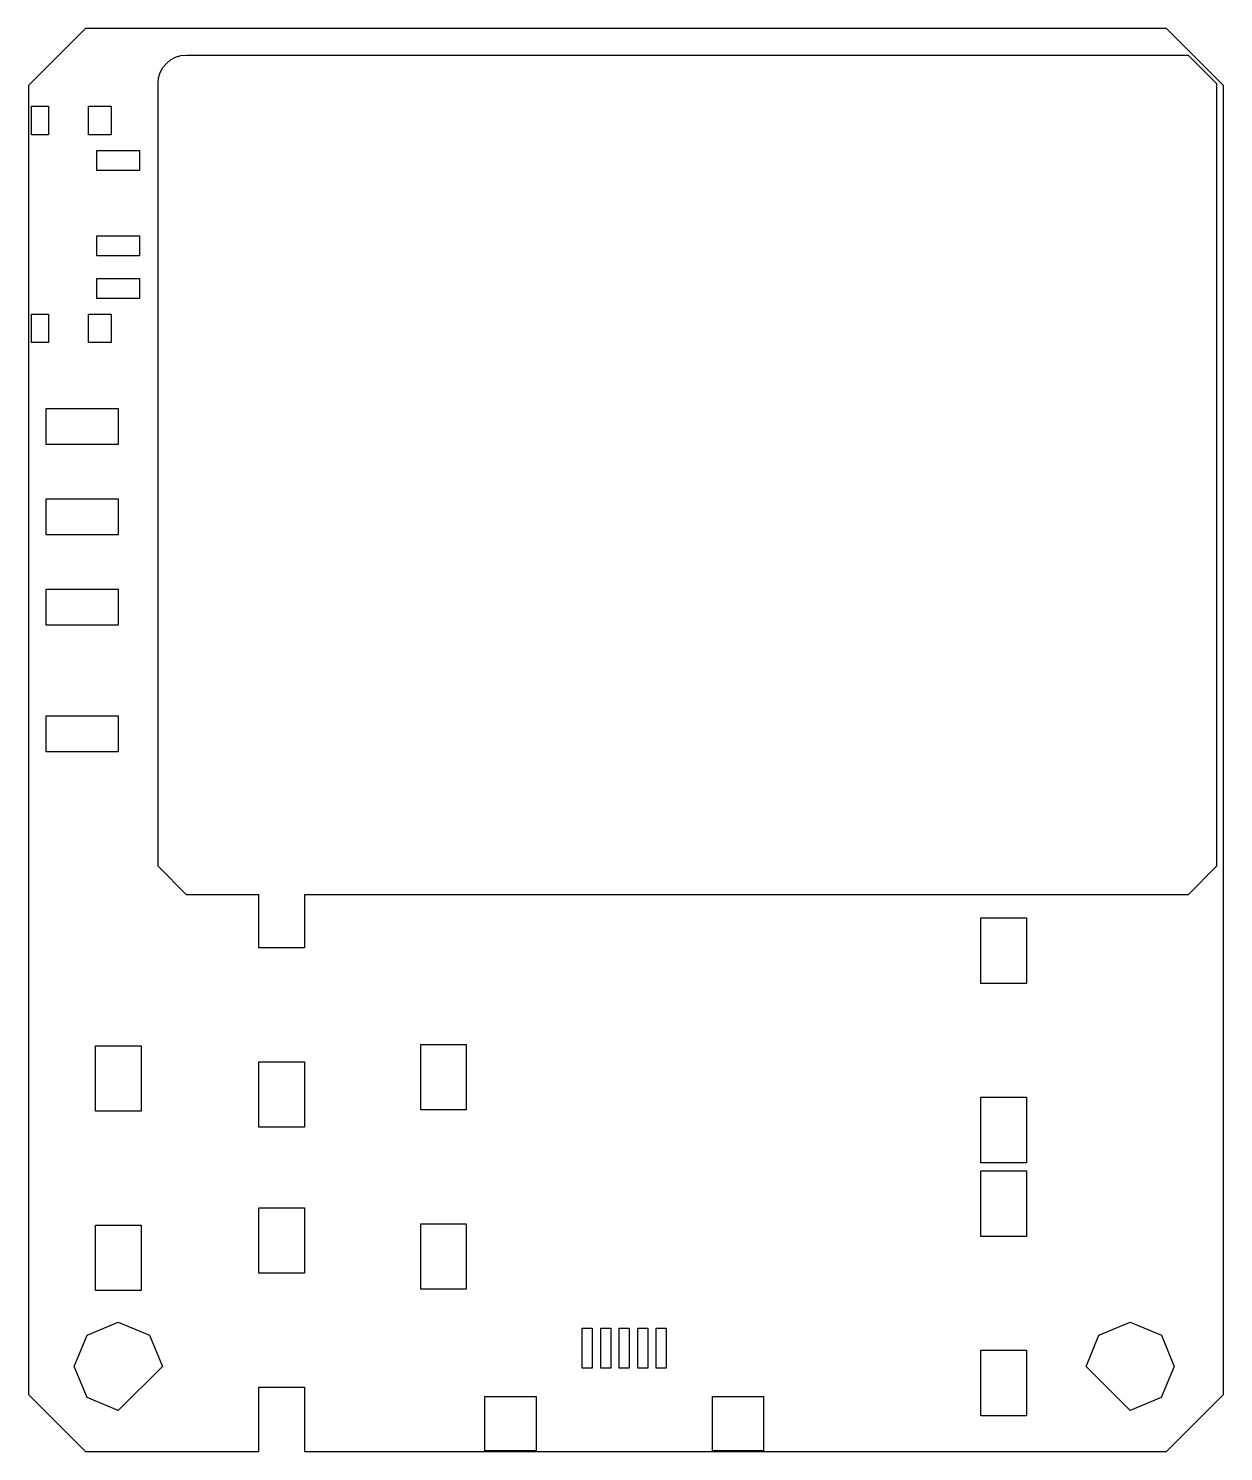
# Model space of a CAD drawing. Extents: x 0.2 to 42.2, y 0.6 to 50.6.
import ezdxf

# ---------------------------------------------------------------- set-up
doc = ezdxf.new("R2010")
doc.units = 0
doc.layers.get('0').update_dxf_attribs({"linetype": 'CONTINUOUS'})

msp = doc.modelspace()

# ---------------------------------------------------------------- linework, layer by layer
at = {"color": 7}
for p, q in [((2.22726, 50.572671), (0.227377, 48.572786)), ((40.227111, 50.57267), (2.22726, 50.57267)), ((2.22726, 50.57267), (2.22726, 50.57267)), ((42.226995, 48.572786), (40.22711, 50.572671)), ((5.782609, 49.637324), (40.982623, 49.637324)), ((40.982622, 49.637324), (41.983081, 48.637382)), ((0.227377, 48.572787), (0.227377, 2.572884)), ((4.782667, 21.137178), (4.782667, 48.637382)), ((41.983081, 48.637382), (41.983081, 21.137178)), ((42.226996, 2.572884), (42.226996, 48.572787)), ((0.334864, 47.836912), (0.934829, 47.836912)), ((0.334864, 46.836454), (0.334864, 47.836912)), ((0.334864, 47.836912), (0.334864, 47.836912)), ((0.334864, 47.836912), (0.334864, 47.836912)), ((0.934829, 47.836912), (0.934829, 46.836454)), ((2.334748, 47.836912), (3.134701, 47.836912)), ((2.334748, 46.836454), (2.334748, 47.836912)), ((2.334748, 47.836912), (2.334748, 47.836912)), ((2.334748, 47.836912), (2.334748, 47.836912)), ((3.134701, 47.836912), (3.134701, 46.836454)), ((0.934829, 46.836454), (0.334864, 46.836454)), ((3.134701, 46.836454), (2.334748, 46.836454)), ((2.634472, 46.286615), (4.134643, 46.286615)), ((2.634472, 45.586914), (2.634472, 46.286615)), ((2.634472, 46.286615), (2.634472, 46.286615)), ((2.634472, 46.286615), (2.634472, 46.286615)), ((4.134643, 46.286615), (4.134643, 45.586914)), ((4.134643, 45.586914), (2.634472, 45.586914)), ((2.634472, 43.28679), (4.134643, 43.28679)), ((2.634472, 42.586572), (2.634472, 43.28679)), ((2.634472, 43.28679), (2.634472, 43.28679)), ((2.634472, 43.28679), (2.634472, 43.28679)), ((4.134643, 43.28679), (4.134643, 42.586572)), ((4.134643, 42.586572), (2.634472, 42.586572)), ((2.634472, 41.786619), (4.134643, 41.786619)), ((2.634472, 41.086918), (2.634472, 41.786619)), ((2.634472, 41.786619), (2.634472, 41.786619)), ((2.634472, 41.786619), (2.634472, 41.786619)), ((4.134643, 41.786619), (4.134643, 41.086918)), ((4.134643, 41.086918), (2.634472, 41.086918)), ((0.334864, 40.536563), (0.934829, 40.536563)), ((0.334864, 39.536621), (0.334864, 40.536563)), ((0.334864, 40.536563), (0.334864, 40.536563)), ((0.334864, 40.536563), (0.334864, 40.536563)), ((0.934829, 40.536563), (0.934829, 39.536621)), ((2.334748, 40.536563), (3.134701, 40.536563)), ((2.334748, 39.536621), (2.334748, 40.536563)), ((2.334748, 40.536563), (2.334748, 40.536563)), ((2.334748, 40.536563), (2.334748, 40.536563)), ((3.134701, 40.536563), (3.134701, 39.536621)), ((0.934829, 39.536621), (0.334864, 39.536621)), ((3.134701, 39.536621), (2.334748, 39.536621)), ((0.844912, 37.221511), (3.384816, 37.221511)), ((0.844912, 35.951817), (0.844912, 37.221511)), ((0.844912, 37.221511), (0.844912, 37.221511)), ((0.844912, 37.221511), (0.844912, 37.221511)), ((3.384816, 37.221511), (3.384816, 35.951817)), ((3.384816, 35.951817), (0.844912, 35.951817)), ((0.844912, 34.046502), (3.384816, 34.046502)), ((0.844912, 32.776809), (0.844912, 34.046502)), ((0.844912, 34.046502), (0.844912, 34.046502)), ((0.844912, 34.046502), (0.844912, 34.046502)), ((3.384816, 34.046502), (3.384816, 32.776809)), ((3.384816, 32.776809), (0.844912, 32.776809)), ((0.844912, 30.871493), (3.384816, 30.871493)), ((0.844912, 29.6018), (0.844912, 30.871493)), ((0.844912, 30.871493), (0.844912, 30.871493)), ((0.844912, 30.871493), (0.844912, 30.871493)), ((3.384816, 30.871493), (3.384816, 29.6018)), ((3.384816, 29.6018), (0.844912, 29.6018)), ((0.844912, 26.426791), (3.384816, 26.426791)), ((0.844912, 25.156581), (0.844912, 26.426791)), ((0.844912, 26.426791), (0.844912, 26.426791)), ((0.844912, 26.426791), (0.844912, 26.426791)), ((3.384816, 26.426791), (3.384816, 25.156581)), ((3.384816, 25.156581), (0.844912, 25.156581)), ((5.782609, 20.137248), (4.782667, 21.137188)), ((41.983081, 21.137188), (40.982622, 20.137248)), ((8.324579, 20.137236), (5.782609, 20.137236)), ((8.324579, 18.266544), (8.324579, 20.137236)), ((40.982623, 20.137236), (9.924486, 20.137236)), ((9.924486, 20.137236), (9.924486, 18.266544)), ((33.699843, 19.321264), (35.299751, 19.321264)), ((33.699843, 17.021655), (33.699843, 19.321264)), ((33.699843, 19.321264), (33.699843, 19.321264)), ((33.699843, 19.321264), (33.699843, 19.321264)), ((35.299751, 19.321264), (35.299751, 17.021655)), ((9.924486, 18.266544), (8.324579, 18.266544)), ((35.299751, 17.021655), (33.699843, 17.021655)), ((2.584862, 14.826952), (4.184769, 14.826952)), ((2.584862, 12.526827), (2.584862, 14.826952)), ((2.584862, 14.826952), (2.584862, 14.826952)), ((2.584862, 14.826952), (2.584862, 14.826952)), ((4.184769, 14.826952), (4.184769, 12.526827)), ((14.014687, 14.876561), (15.614593, 14.876561)), ((14.014687, 12.576437), (14.014687, 14.876561)), ((14.014687, 14.876561), (14.014687, 14.876561)), ((14.014687, 14.876561), (14.014687, 14.876561)), ((15.614593, 14.876561), (15.614593, 12.576437)), ((8.324579, 14.266777), (9.924486, 14.266777)), ((8.324579, 11.966653), (8.324579, 14.266777)), ((8.324579, 14.266777), (8.324579, 14.266777)), ((8.324579, 14.266777), (8.324579, 14.266777)), ((9.924486, 14.266777), (9.924486, 11.966653)), ((33.699843, 13.021372), (35.299751, 13.021372)), ((33.699843, 10.721247), (33.699843, 13.021372)), ((33.699843, 13.021372), (33.699843, 13.021372)), ((33.699843, 13.021372), (33.699843, 13.021372)), ((35.299751, 13.021372), (35.299751, 10.721247)), ((4.184769, 12.526827), (2.584862, 12.526827)), ((15.614593, 12.576437), (14.014687, 12.576437)), ((9.924486, 11.966653), (8.324579, 11.966653)), ((35.299751, 10.721247), (33.699843, 10.721247)), ((33.699843, 10.431343), (35.299751, 10.431343)), ((33.699843, 8.131734), (33.699843, 10.431343)), ((33.699843, 10.431343), (33.699843, 10.431343)), ((33.699843, 10.431343), (33.699843, 10.431343)), ((35.299751, 10.431343), (35.299751, 8.131734)), ((8.324579, 9.136844), (9.924486, 9.136844)), ((8.324579, 6.83672), (8.324579, 9.136844)), ((8.324579, 9.136844), (8.324579, 9.136844)), ((8.324579, 9.136844), (8.324579, 9.136844)), ((9.924486, 9.136844), (9.924486, 6.83672)), ((2.584862, 8.526544), (4.184769, 8.526544)), ((2.584862, 6.226935), (2.584862, 8.526544)), ((2.584862, 8.526544), (2.584862, 8.526544)), ((2.584862, 8.526544), (2.584862, 8.526544)), ((4.184769, 8.526544), (4.184769, 6.226935)), ((14.014687, 8.576669), (15.614593, 8.576669)), ((14.014687, 6.276545), (14.014687, 8.576669)), ((14.014687, 8.576669), (14.014687, 8.576669)), ((14.014687, 8.576669), (14.014687, 8.576669)), ((15.614593, 8.576669), (15.614593, 6.276545)), ((35.299751, 8.131734), (33.699843, 8.131734)), ((9.924486, 6.83672), (8.324579, 6.83672)), ((4.184769, 6.226935), (2.584862, 6.226935)), ((15.614593, 6.276545), (14.014687, 6.276545)), ((2.288502, 4.662933), (3.384816, 5.116932)), ((3.384816, 5.116932), (4.480795, 4.662748)), ((37.848519, 4.662748), (38.9445, 5.116932)), ((38.9445, 5.116932), (40.040811, 4.662933)), ((1.834518, 3.566632), (2.288502, 4.662933)), ((4.480795, 4.662748), (4.934596, 3.566632)), ((19.689808, 4.901949), (20.039658, 4.901949)), ((19.689808, 3.501513), (19.689808, 4.901949)), ((19.689808, 4.901949), (19.689808, 4.901949)), ((19.689808, 4.901949), (19.689808, 4.901949)), ((20.039658, 4.901949), (20.039658, 3.501513)), ((20.339899, 4.901949), (20.68975, 4.901949)), ((20.339899, 3.501513), (20.339899, 4.901949)), ((20.339899, 4.901949), (20.339899, 4.901949)), ((20.339899, 4.901949), (20.339899, 4.901949)), ((20.68975, 4.901949), (20.68975, 3.501513)), ((20.989474, 4.901949), (21.339841, 4.901949)), ((20.989474, 3.501513), (20.989474, 4.901949)), ((20.989474, 4.901949), (20.989474, 4.901949)), ((20.989474, 4.901949), (20.989474, 4.901949)), ((21.339841, 4.901949), (21.339841, 3.501513)), ((21.639565, 4.901949), (21.989415, 4.901949)), ((21.639565, 3.501513), (21.639565, 4.901949)), ((21.639565, 4.901949), (21.639565, 4.901949)), ((21.639565, 4.901949), (21.639565, 4.901949)), ((21.989415, 4.901949), (21.989415, 3.501513)), ((22.289656, 4.901949), (22.639507, 4.901949)), ((22.289656, 3.501513), (22.289656, 4.901949)), ((22.289656, 4.901949), (22.289656, 4.901949)), ((22.289656, 4.901949), (22.289656, 4.901949)), ((22.639507, 4.901949), (22.639507, 3.501513)), ((37.394716, 3.566632), (37.848519, 4.662748)), ((40.040811, 4.662933), (40.494797, 3.566632)), ((33.699843, 4.131451), (35.299751, 4.131451)), ((33.699843, 1.831326), (33.699843, 4.131451)), ((33.699843, 4.131451), (33.699843, 4.131451)), ((33.699843, 4.131451), (33.699843, 4.131451)), ((35.299751, 4.131451), (35.299751, 1.831326)), ((2.288686, 2.470649), (1.834518, 3.566632)), ((4.934596, 3.566632), (3.384816, 2.016835)), ((20.039658, 3.501513), (19.689808, 3.501513)), ((20.68975, 3.501513), (20.339899, 3.501513)), ((21.339841, 3.501513), (20.989474, 3.501513)), ((21.989415, 3.501513), (21.639565, 3.501513)), ((22.639507, 3.501513), (22.289656, 3.501513)), ((38.9445, 2.016835), (37.394716, 3.566632)), ((40.494797, 3.566632), (40.040629, 2.470649)), ((0.227377, 2.572884), (2.22726, 0.573004)), ((8.324579, 0.573002), (8.324579, 2.836952)), ((8.324579, 2.836952), (9.924486, 2.836952)), ((9.924486, 2.836952), (9.924486, 0.573002)), ((16.264684, 2.501571), (18.06458, 2.501571)), ((16.264684, 0.601942), (16.264684, 2.501571)), ((16.264684, 2.501571), (16.264684, 2.501571)), ((16.264684, 2.501571), (16.264684, 2.501571)), ((18.06458, 2.501571), (18.06458, 0.601942)), ((24.264735, 2.501571), (26.06463, 2.501571)), ((24.264735, 0.601942), (24.264735, 2.501571)), ((24.264735, 2.501571), (24.264735, 2.501571)), ((24.264735, 2.501571), (24.264735, 2.501571)), ((26.06463, 2.501571), (26.06463, 0.601942)), ((40.22711, 0.573004), (42.226995, 2.572884)), ((3.384816, 2.016835), (2.288686, 2.470649)), ((40.040629, 2.470649), (38.9445, 2.016835)), ((35.299751, 1.831326), (33.699843, 1.831326)), ((2.22726, 0.573002), (8.324579, 0.573002)), ((9.924486, 0.573002), (40.227111, 0.573002)), ((18.06458, 0.601942), (16.264684, 0.601942)), ((26.06463, 0.601942), (24.264735, 0.601942))]:
    msp.add_line(p, q, dxfattribs=at)
msp.add_open_spline([(4.782667, 48.637382), (4.782667, 49.191383), (5.228608, 49.637324), (5.782609, 49.637324)], degree=3, dxfattribs=at)

doc.saveas('drawing.dxf')
